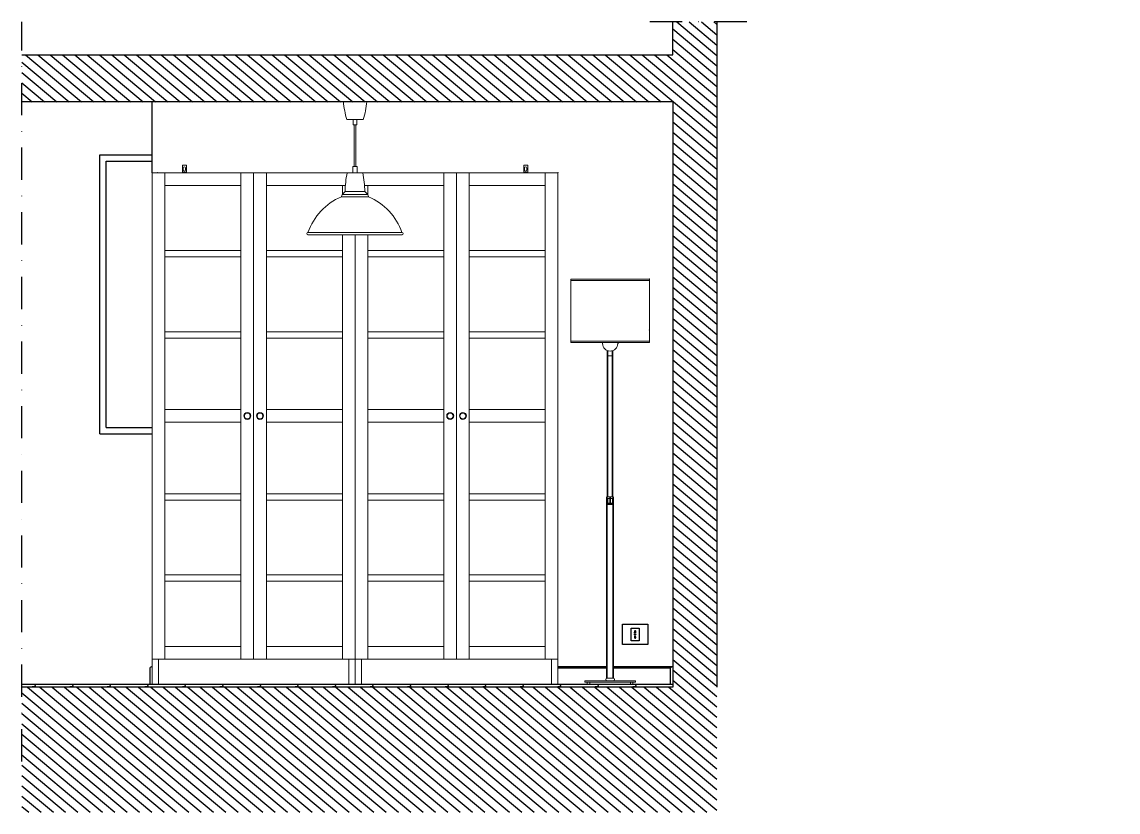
# Model space of a CAD drawing. Header units: inches. Extents: x 365 to 2200, y 241 to 996.
# Drawn here: x 364.5 to 796.7, y 679.1 to 990.9 of the extents above; entities that cross this region are included whole.
import ezdxf

# ---------------------------------------------------------------- set-up
doc = ezdxf.new("R2010")
doc.units = ezdxf.units.IN
doc.header["$MEASUREMENT"] = 0
doc.linetypes.add('TRATTOPUNTO', pattern=[25.4, 12.7, -6.35, 0, -6.35])
for name, color, linetype in [('A-ELEV-MBE', 7, 'Continuous'), ('A-ELEV_MBE 1', 30, 'Continuous'), ('A-GLAZ-FUR', 4, 'Continuous'), ('A-SECT-MCUT', 250, 'Continuous'), ('battiscopa e pavimento', 2, 'Continuous')]:
    doc.layers.add(name, color=color, linetype=linetype)
doc.layers.add('A-FURN', color=251, linetype='Continuous', lineweight=18)

msp = doc.modelspace()

# ---------------------------------------------------------------- hatches: boundary and pattern name
at = {"layer": 'A-SECT-MCUT'}
h = msp.add_hatch(dxfattribs=at)
h.set_pattern_fill('ANSI31', color=256, scale=25, angle=95)
h.paths.add_polyline_path([(874.72, 990.91), (865.12, 990.91), (865.12, 977.93), (874.72, 977.93)])
h.paths.add_polyline_path([(1222.33, 977.93), (1212.73, 977.93)], flags=17)
h.paths.add_polyline_path([(638.56, 990.91), (621.16, 990.91), (621.16, 977.93), (638.56, 977.93)])
h.paths.add_polyline_path([(818.55, 977.93), (805.66, 977.93), (805.66, 959.43), (818.55, 959.43)])
h.paths.add_polyline_path([(1212.73, 959.43), (1212.73, 938.43), (1222.33, 938.43), (1222.33, 977.93), (818.55, 977.93), (818.55, 959.43), (818.55, 728.43), (828.15, 728.43), (828.15, 930.45), (828.15, 930.91), (828.15, 933.35), (828.15, 959.43)])
h.paths.add_polyline_path([(621.16, 959.43), (621.16, 728.43), (638.56, 728.43), (638.56, 959.43), (638.56, 977.93), (364.51, 977.93), (364.51, 959.43)])
h = msp.add_hatch(dxfattribs=at)
h.set_pattern_fill('ANSI31', color=256, scale=25, angle=95)
h.paths.add_polyline_path([(638.56, 728.43), (364.51, 728.42), (364.51, 679.12), (638.56, 679.12), (638.56, 709.93)])

# ---------------------------------------------------------------- linework, layer by layer
at = {"layer": 'A-ELEV-MBE'}
msp.add_line((415.89, 931.42), (415.89, 959.43), dxfattribs=at)
at = {"layer": 'A-ELEV_MBE 1'}
for p, q in [((606.11, 749.89), (606.11, 750.17)), ((606.11, 749.89), (606.51, 749.89)), ((606.11, 748.55), (606.11, 748.28)), ((606.11, 748.55), (606.51, 748.55)), ((606.51, 750.17), (606.51, 749.89)), ((606.51, 748.28), (606.51, 748.55)), ((414.89, 735.92), (414.89, 729.43)), ((595.2, 736.43), (575.89, 736.43)), ((595.2, 735.92), (575.89, 735.92)), ((621.06, 736.43), (597.7, 736.43)), ((620.16, 735.92), (597.7, 735.92)), ((620.16, 735.92), (620.16, 729.43))]:
    msp.add_line(p, q, dxfattribs=at)
for points in [[(601.31, 753.22), (611.31, 753.22)], [(601.31, 745.22), (601.31, 753.22)], [(611.31, 753.22), (611.31, 745.22)], [(604.81, 751.72), (607.85, 751.72)], [(604.81, 746.72), (604.81, 751.72)], [(607.85, 751.72), (607.85, 746.72)], [(611.31, 745.22), (601.31, 745.22)], [(607.85, 746.72), (604.81, 746.72)]]:
    msp.add_lwpolyline(points, dxfattribs=at)
msp.add_circle((606.31, 749.22), 0.3, dxfattribs=at)
for centre, radius, start, end in [((606.31, 750.39), 0.3, 311.8103, 228.1897), ((606.31, 748.05), 0.3, 131.8103, 48.1897), ((415.84, 735.29), 1.14, 87.5871, 146.5015), ((621.11, 735.29), 1.14, 87.5871, 146.5015)]:
    msp.add_arc(centre, radius, start, end, dxfattribs=at)
at = {"layer": 'A-FURN', "color": 9}
for p, q in [((492.63, 952.34), (499.14, 952.34)), ((495.14, 950.3), (495.13, 952.34)), ((496.62, 950.3), (496.62, 952.34)), ((495.14, 950.3), (496.62, 950.3)), ((495.58, 950.3), (495.58, 933.89)), ((496.18, 950.3), (496.18, 933.89)), ((495, 933.89), (496.73, 933.89)), ((495, 933.89), (495, 931.42)), ((496.73, 933.89), (496.73, 931.42)), ((492.75, 931.42), (498.91, 931.42)), ((490.47, 921.88), (501.2, 921.88)), ((491.04, 922.87), (500.62, 922.87)), ((491.98, 923.95), (499.68, 923.95)), ((477.31, 907.83), (514.41, 907.83)), ((477.31, 906.93), (514.41, 906.93))]:
    msp.add_line(p, q, dxfattribs=at)
at = {"layer": 'A-FURN', "transparency": 33554687}
for p, q in [((427.77, 931.42), (427.77, 934.33)), ((427.77, 934.33), (429.39, 934.33)), ((429.39, 931.42), (429.39, 934.33)), ((562.39, 931.42), (562.39, 934.33)), ((562.39, 934.33), (564.01, 934.33)), ((564.01, 931.42), (564.01, 934.33)), ((427.77, 931.62), (429.39, 931.62)), ((427.77, 931.42), (429.39, 931.42)), ((428.11, 932.48), (428.11, 933.31)), ((429.05, 932.48), (429.05, 933.31)), ((562.39, 931.62), (564.01, 931.62)), ((562.39, 931.42), (564.01, 931.42)), ((562.72, 932.48), (562.72, 933.31)), ((563.67, 932.48), (563.67, 933.31))]:
    msp.add_line(p, q, dxfattribs=at)
at = {"layer": 'A-FURN'}
for p, q in [((415.89, 729.43), (415.89, 931.42)), ((415.89, 931.42), (492.75, 931.42)), ((420.89, 931.42), (420.89, 739.42)), ((450.89, 931.42), (450.89, 739.42)), ((455.89, 931.42), (455.89, 739.42)), ((460.89, 931.42), (460.89, 739.42)), ((498.91, 931.42), (575.89, 931.42)), ((530.89, 931.42), (530.89, 739.42)), ((535.89, 931.42), (535.89, 739.42)), ((540.89, 931.42), (540.89, 739.42)), ((570.89, 931.42), (570.89, 739.42)), ((575.89, 931.42), (575.89, 729.42)), ((420.89, 926.42), (450.89, 926.42)), ((460.89, 926.42), (492.07, 926.42)), ((490.89, 926.42), (490.89, 922.77)), ((499.59, 926.42), (530.89, 926.42)), ((500.89, 926.42), (500.89, 922.67)), ((540.89, 926.42), (570.89, 926.42)), ((490.89, 906.93), (490.89, 739.42)), ((495.89, 739.42), (495.86, 906.93)), ((500.89, 906.93), (500.89, 739.42)), ((450.89, 900.67), (420.89, 900.67)), ((490.89, 900.67), (460.89, 900.67)), ((530.89, 900.67), (500.89, 900.67)), ((570.89, 900.67), (540.89, 900.67)), ((450.89, 898.17), (420.89, 898.17)), ((490.89, 898.17), (460.89, 898.17)), ((530.89, 898.17), (500.89, 898.17)), ((570.89, 898.17), (540.89, 898.17)), ((580.95, 889.43), (611.95, 889.43)), ((580.95, 889.43), (580.95, 864.43)), ((580.95, 888.93), (611.95, 888.93)), ((611.95, 864.43), (611.95, 889.43)), ((450.89, 868.68), (420.89, 868.68)), ((450.89, 866.18), (420.89, 866.18)), ((490.89, 868.68), (460.89, 868.68)), ((490.89, 866.18), (460.89, 866.18)), ((530.89, 868.68), (500.89, 868.68)), ((530.89, 866.18), (500.89, 866.18)), ((570.89, 868.68), (540.89, 868.68)), ((570.89, 866.18), (540.89, 866.18)), ((580.95, 864.43), (580.95, 864.93)), ((580.95, 864.93), (611.95, 864.93)), ((580.95, 864.43), (611.95, 864.43)), ((593.45, 864), (593.45, 864.43)), ((599.45, 864), (599.45, 864.43)), ((599.74, 864.09), (599.45, 864.09)), ((597.45, 859.17), (595.45, 859.17)), ((450.89, 837.92), (420.89, 837.92)), ((490.89, 837.92), (460.89, 837.92)), ((530.89, 837.92), (500.89, 837.92)), ((570.89, 837.92), (540.89, 837.92)), ((450.89, 832.92), (420.89, 832.92)), ((490.89, 832.92), (460.89, 832.92)), ((530.89, 832.92), (500.89, 832.92)), ((570.89, 832.92), (540.89, 832.92)), ((450.89, 804.68), (420.89, 804.68)), ((490.89, 804.68), (460.89, 804.68)), ((530.89, 804.68), (500.89, 804.68)), ((570.89, 804.68), (540.89, 804.68)), ((450.89, 802.18), (420.89, 802.18)), ((490.89, 802.18), (460.89, 802.18)), ((530.89, 802.18), (500.89, 802.18)), ((570.89, 802.18), (540.89, 802.18)), ((595.2, 803.48), (597.7, 803.48)), ((595.2, 800.69), (596.28, 800.69)), ((595.2, 800.5), (597.7, 800.5)), ((596.28, 802.79), (595.58, 802.79)), ((595.58, 802.79), (595.58, 801.04)), ((596.28, 801.04), (595.58, 801.04)), ((596.28, 803.19), (596.28, 800.69)), ((596.28, 803.19), (596.62, 803.19)), ((596.28, 800.69), (596.62, 800.69)), ((596.62, 803.19), (596.62, 800.69)), ((597.33, 802.79), (596.62, 802.79)), ((597.33, 801.04), (596.62, 801.04)), ((596.62, 800.69), (597.7, 800.69)), ((597.33, 802.79), (597.33, 801.04)), ((450.89, 772.68), (420.89, 772.68)), ((450.89, 770.18), (420.89, 770.18)), ((490.89, 772.68), (460.89, 772.68)), ((490.89, 770.18), (460.89, 770.18)), ((530.89, 772.68), (500.89, 772.68)), ((530.89, 770.18), (500.89, 770.18)), ((570.89, 772.68), (540.89, 772.68)), ((570.89, 770.18), (540.89, 770.18)), ((420.89, 744.42), (450.89, 744.42)), ((460.89, 744.42), (490.89, 744.42)), ((500.89, 744.42), (530.89, 744.42)), ((540.89, 744.42), (570.89, 744.42)), ((415.89, 739.42), (575.89, 739.42)), ((418.39, 739.42), (418.39, 729.42)), ((493.39, 739.42), (493.39, 729.42)), ((495.89, 739.42), (495.89, 729.42)), ((498.39, 739.42), (498.39, 729.42)), ((573.39, 739.42), (573.39, 729.42)), ((586.45, 730.93), (606.45, 730.93)), ((586.45, 730.43), (586.45, 730.93)), ((595.2, 731.93), (597.7, 731.93)), ((606.45, 730.43), (606.45, 730.93)), ((586.45, 730.43), (606.45, 730.43)), ((587.45, 730.43), (587.45, 729.43)), ((588.45, 729.43), (588.45, 730.43)), ((604.45, 729.43), (604.45, 730.43)), ((605.45, 730.43), (605.45, 729.43))]:
    msp.add_line(p, q, dxfattribs=at)
at = {"layer": 'A-FURN', "lineweight": 18}
msp.add_line((599.74, 864.09), (599.74, 864.43), dxfattribs=at)
at = {"layer": 'A-FURN', "lineweight": 35}
for points in [[(595.45, 803.48), (595.45, 861.17)], [(597.45, 803.48), (597.45, 861.17)], [(595.2, 731.93), (595.2, 803.48)], [(597.7, 731.93), (597.7, 803.48)]]:
    msp.add_lwpolyline(points, dxfattribs=at)
at = {"layer": 'A-FURN'}
for centre, radius in [((453.39, 835.42), 1.37), ((453.39, 835.42), 1.14), ((458.39, 835.42), 1.37), ((458.39, 835.42), 1.14), ((533.39, 835.42), 1.37), ((533.39, 835.42), 1.14), ((538.39, 835.42), 1.37), ((538.39, 835.42), 1.14)]:
    msp.add_circle(centre, radius, dxfattribs=at)
at = {"layer": 'A-FURN', "color": 9}
for centre, radius, start, end in [((526.97, 962.58), 35.83, 185.0506, 196.6057), ((464.8, 962.58), 35.83, 343.3943, 354.9494), ((530.26, 923.78), 38.28, 168.488, 179.751), ((461.4, 923.78), 38.28, 0.249, 11.512), ((499.65, 900.09), 23.64, 112.8536, 160.8914), ((492.02, 900.09), 23.64, 19.1086, 67.1464), ((477.31, 907.38), 0.449, 90, 270), ((514.41, 907.38), 0.449, 270, 90)]:
    msp.add_arc(centre, radius, start, end, dxfattribs=at)
at = {"layer": 'A-FURN', "transparency": 33554687}
for centre, start, end in [((428.58, 933.31), 0, 180), ((563.2, 933.31), 0, 180), ((428.58, 932.48), 180, 0), ((563.2, 932.48), 180, 0)]:
    msp.add_arc(centre, 0.473, start, end, dxfattribs=at)
at = {"layer": 'A-FURN', "color": 116, "true_color": 0x136734}
for centre, radius, start, end in [((491.6, 921.89), 1.13, 119.4607, 180.7587), ((492.66, 922.41), 1.68, 113.7015, 164.0305), ((499.01, 922.41), 1.68, 15.9695, 66.2985), ((500.07, 921.89), 1.13, 359.2413, 60.5393)]:
    msp.add_arc(centre, radius, start, end, dxfattribs=at)
at = {"layer": 'A-FURN'}
for centre, radius, start, end in [((596.45, 864), 3, 180, 0), ((595.2, 731.43), 0.5, 90, 270), ((597.7, 731.43), 0.5, 270, 90)]:
    msp.add_arc(centre, radius, start, end, dxfattribs=at)
for p in [(417.89, 931.42), (417.89, 931.42), (575.89, 931.42), (611.95, 889.43), (611.95, 869.29), (611.95, 869.29)]:
    msp.add_point(p, dxfattribs=at)
at = {"layer": 'A-GLAZ-FUR'}
for p, q in [((395.18, 828.43), (395.18, 938.43)), ((395.18, 828.43), (395.18, 938.43)), ((395.18, 938.43), (415.89, 938.43)), ((397.68, 938.43), (415.89, 938.43)), ((397.68, 830.93), (397.68, 935.93)), ((397.68, 935.93), (415.89, 935.93)), ((397.68, 830.93), (415.89, 830.93)), ((395.18, 828.43), (415.89, 828.43))]:
    msp.add_line(p, q, dxfattribs=at)
at = {"layer": 'A-SECT-MCUT', "linetype": 'TRATTOPUNTO'}
msp.add_line((364.51, 699.1), (364.51, 990.91), dxfattribs=at)
at = {"layer": 'A-SECT-MCUT', "linetype": 'TRATTOPUNTO', "transparency": 33554687}
msp.add_line((650.36, 990.91), (609.24, 990.91), dxfattribs=at)
at = {"layer": 'A-SECT-MCUT'}
for p, q in [((621.16, 977.93), (621.16, 990.91)), ((638.56, 990.91), (638.56, 728.43)), ((364.51, 977.93), (621.16, 977.93)), ((621.16, 959.43), (364.51, 959.43)), ((621.16, 959.43), (621.16, 728.43)), ((621.16, 728.43), (364.51, 728.42))]:
    msp.add_line(p, q, dxfattribs=at)
at = {"layer": 'battiscopa e pavimento'}
for p, q in [((621.16, 729.43), (364.51, 729.43)), ((368.6, 728.42), (368.6, 728.68)), ((368.6, 728.68), (368.83, 728.68)), ((368.83, 728.68), (368.87, 728.62)), ((368.87, 728.62), (369.87, 728.62)), ((369.6, 729.42), (369.6, 729.07)), ((369.87, 729.07), (369.6, 729.07)), ((369.87, 728.62), (369.87, 729.07)), ((383.4, 728.42), (383.4, 728.68)), ((383.4, 728.68), (383.63, 728.68)), ((383.63, 728.68), (383.67, 728.62)), ((383.67, 728.62), (384.67, 728.62)), ((384.4, 729.42), (384.4, 729.07)), ((384.67, 729.07), (384.4, 729.07)), ((384.67, 728.62), (384.67, 729.07)), ((398.19, 728.43), (398.19, 728.68)), ((398.19, 728.68), (398.42, 728.68)), ((398.42, 728.68), (398.46, 728.62)), ((398.46, 728.62), (399.46, 728.62)), ((399.19, 729.43), (399.19, 729.07)), ((399.46, 729.07), (399.19, 729.07)), ((399.46, 728.62), (399.46, 729.07)), ((413, 728.43), (413, 728.68)), ((413, 728.68), (413.23, 728.68)), ((413.23, 728.68), (413.27, 728.62)), ((413.27, 728.62), (414.27, 728.62)), ((414, 729.43), (414, 729.07)), ((414.27, 729.07), (414, 729.07)), ((414.27, 728.62), (414.27, 729.07)), ((427.8, 728.42), (427.8, 728.68)), ((427.8, 728.68), (428.03, 728.68)), ((428.03, 728.68), (428.07, 728.62)), ((428.07, 728.62), (429.07, 728.62)), ((428.8, 729.42), (428.8, 729.07)), ((429.07, 729.07), (428.8, 729.07)), ((429.07, 728.62), (429.07, 729.07)), ((442.6, 728.42), (442.6, 728.68)), ((442.6, 728.68), (442.83, 728.68)), ((442.83, 728.68), (442.87, 728.62)), ((442.87, 728.62), (443.87, 728.62)), ((443.6, 729.42), (443.6, 729.07)), ((443.87, 729.07), (443.6, 729.07)), ((443.87, 728.62), (443.87, 729.07)), ((457.4, 728.42), (457.4, 728.68)), ((457.4, 728.68), (457.63, 728.68)), ((457.63, 728.68), (457.67, 728.62)), ((457.67, 728.62), (458.67, 728.62)), ((458.4, 729.42), (458.4, 729.07)), ((458.67, 729.07), (458.4, 729.07)), ((458.67, 728.62), (458.67, 729.07)), ((472.2, 728.42), (472.2, 728.68)), ((472.2, 728.68), (472.43, 728.68)), ((472.43, 728.68), (472.47, 728.62)), ((472.47, 728.62), (473.47, 728.62)), ((473.2, 729.42), (473.2, 729.07)), ((473.47, 729.07), (473.2, 729.07)), ((473.47, 728.62), (473.47, 729.07)), ((487, 728.42), (487, 728.68)), ((487, 728.68), (487.23, 728.68)), ((487.23, 728.68), (487.27, 728.62)), ((487.27, 728.62), (488.27, 728.62)), ((488, 729.42), (488, 729.07)), ((488.27, 729.07), (488, 729.07)), ((488.27, 728.62), (488.27, 729.07)), ((501.8, 728.42), (501.8, 728.68)), ((501.8, 728.68), (502.03, 728.68)), ((502.03, 728.68), (502.07, 728.62)), ((502.07, 728.62), (503.07, 728.62)), ((502.8, 729.42), (502.8, 729.07)), ((503.07, 729.07), (502.8, 729.07)), ((503.07, 728.62), (503.07, 729.07)), ((516.6, 728.42), (516.6, 728.68)), ((516.6, 728.68), (516.83, 728.68)), ((516.83, 728.68), (516.87, 728.62)), ((516.87, 728.62), (517.87, 728.62)), ((517.6, 729.42), (517.6, 729.07)), ((517.87, 729.07), (517.6, 729.07)), ((517.87, 728.62), (517.87, 729.07)), ((531.4, 728.42), (531.4, 728.68)), ((531.4, 728.68), (531.63, 728.68)), ((531.63, 728.68), (531.67, 728.62)), ((531.67, 728.62), (532.67, 728.62)), ((532.4, 729.42), (532.4, 729.07)), ((532.67, 729.07), (532.4, 729.07)), ((532.67, 728.62), (532.67, 729.07)), ((546.2, 728.42), (546.2, 728.68)), ((546.2, 728.68), (546.43, 728.68)), ((546.43, 728.68), (546.47, 728.62)), ((546.47, 728.62), (547.47, 728.62)), ((547.2, 729.42), (547.2, 729.07)), ((547.47, 729.07), (547.2, 729.07)), ((547.47, 728.62), (547.47, 729.07)), ((561, 728.42), (561, 728.68)), ((561, 728.68), (561.23, 728.68)), ((561.23, 728.68), (561.27, 728.62)), ((561.27, 728.62), (562.27, 728.62)), ((562, 729.42), (562, 729.07)), ((562.27, 729.07), (562, 729.07)), ((562.27, 728.62), (562.27, 729.07)), ((575.8, 728.42), (575.8, 728.68)), ((575.8, 728.68), (576.03, 728.68)), ((576.03, 728.68), (576.07, 728.62)), ((576.07, 728.62), (577.07, 728.62)), ((576.8, 729.42), (576.8, 729.07)), ((577.07, 729.07), (576.8, 729.07)), ((577.07, 728.62), (577.07, 729.07)), ((590.6, 728.42), (590.6, 728.68)), ((590.6, 728.68), (590.83, 728.68)), ((590.83, 728.68), (590.87, 728.62)), ((590.87, 728.62), (591.87, 728.62)), ((591.6, 729.42), (591.6, 729.07)), ((591.87, 729.07), (591.6, 729.07)), ((591.87, 728.62), (591.87, 729.07)), ((605.4, 728.42), (605.4, 728.68)), ((605.4, 728.68), (605.63, 728.68)), ((605.63, 728.68), (605.67, 728.62)), ((605.67, 728.62), (606.67, 728.62)), ((606.4, 729.42), (606.4, 729.07)), ((606.67, 729.07), (606.4, 729.07)), ((606.67, 728.62), (606.67, 729.07))]:
    msp.add_line(p, q, dxfattribs=at)

doc.saveas('drawing.dxf')
